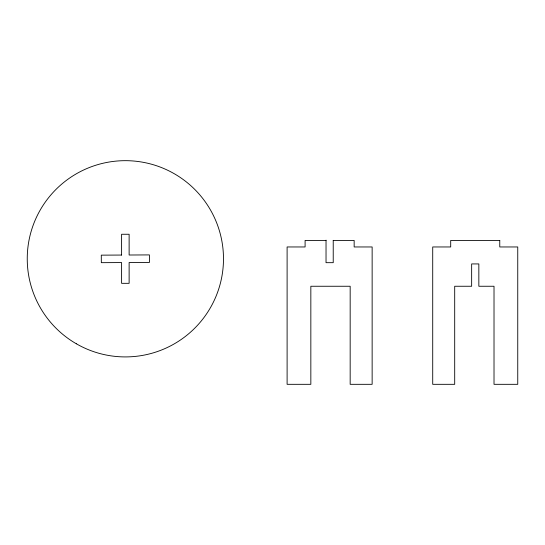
<?xml version="1.0" encoding="UTF-8"?>
<svg xmlns="http://www.w3.org/2000/svg" width="545" height="545" viewBox="0 0 545 545"><rect width="100%" height="100%" fill="white"/><g stroke="black" fill="none" stroke-linecap="round" stroke-linejoin="round"><path stroke-width="0.82" d="M326.033 240.42L305.098 240.42L305.098 246.96L287.106 246.96L287.106 384.32L310.841 384.32L310.841 286.254L350.169 286.254L350.169 384.32L372.14 384.32L372.14 246.96L354.155 246.96L354.155 240.42L333.227 240.42M333.227 240.345L333.227 262.676L326.033 262.676L326.033 240.154M121.603 255.053L101.288 255.149L101.329 262.676L121.603 262.574L121.603 283.325L129.124 283.325L129.124 262.533L149.439 262.431L149.405 254.91L129.124 255.012L129.124 234.261L121.603 234.261L121.603 255.053M499.765 240.42L450.701 240.42L450.701 246.96L432.716 246.96L432.716 384.32L454.694 384.32L454.694 286.254L471.65 286.254L471.65 263.93L478.844 263.93L478.844 286.254L494.015 286.254L494.015 384.32L517.75 384.32L517.75 246.96L499.765 246.96L499.765 240.42M76.307 343.766A98.114 98.114 0 0 0 223.484 258.793A98.114 98.114 0 0 0 76.307 173.821A98.114 98.114 0 0 0 76.307 343.766"/></g></svg>
